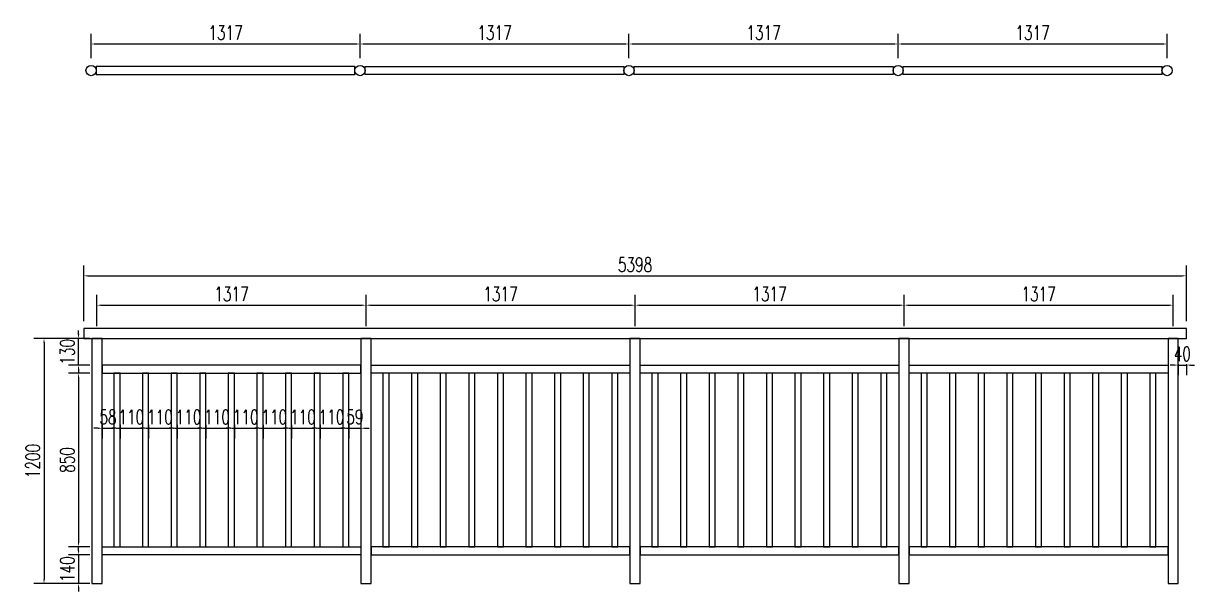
# Model space of a CAD drawing. Header units: millimetres. Extents: x -2430464 to 225692, y -180 to 1805330.
# Drawn here: x -1547376 to -1541643, y 608733 to 611518 of the extents above; entities that cross this region are included whole.
import ezdxf

# ---------------------------------------------------------------- set-up
doc = ezdxf.new("R2010")
doc.units = ezdxf.units.MM
doc.header["$LTSCALE"] = 1000
doc.layers.get('0').update_dxf_attribs({"linetype": 'CONTINUOUS'})
doc.layers.get('DEFPOINTS').update_dxf_attribs({"linetype": 'CONTINUOUS'})
doc.layers.add('W-PLASTIC_RAILINGS塑木栏杆', color=6, linetype='CONTINUOUS')
doc.layers.add('W-WOOD_FLOOR木地板', color=30, linetype='CONTINUOUS')
doc.styles.add('STANDARD_T3', font='simplex.shx', dxfattribs={"width": 0.7, "bigfont": 'gbcbig.shx'})
doc.dimstyles.new('W&&20', dxfattribs={"dimtxt": 70, "dimasz": 20, "dimexe": 50, "dimexo": 60, "dimgap": 20, "dimtad": 1, "dimdec": 0, "dimzin": 0, "dimdsep": 46, "dimtxsty": 'STANDARD_T3', "dimcen": 0.09, "dimclrd": 1, "dimclre": 1, "dimclrt": 7, "dimazin": 2, "dimtfac": 1, "dimtdec": 0, "dimtix": 1, "dimtmove": 2, "dimatfit": 3, "dimfxl": 0, "dimtolj": 1, "dimtzin": 0, "dimarcsym": 0})

# ---------------------------------------------------------------- blocks, each defined once
blk = doc.blocks.new('*U1180')
at = {"layer": 'W-PLASTIC_RAILINGS塑木栏杆'}
blk.add_lwpolyline([(-15, -420), (15, -420), (15, 430), (-15, 430)], close=True, dxfattribs=at)
blk = doc.blocks.new('*U1181')
at = {"layer": 'W-PLASTIC_RAILINGS塑木栏杆', "color": 0, "linetype": 'ByBlock', "lineweight": -2, "transparency": 16777216}
for p in [(0, 0), (140, 0), (280, 0), (420, 0), (560, 0), (700, 0), (840, 0), (980, 0), (1120, 0)]:
    blk.add_blockref('*U1180', p, dxfattribs=at)
blk = doc.blocks.new('*D1193')
at = {"layer": 'DEFPOINTS', "color": 0, "transparency": 16777216}
for p in [(-1547080.9, 609973.4), (-1547274.9, 608773.4), (-1547040.9, 608773.4)]:
    blk.add_point(p, dxfattribs=at)
at = {"layer": 'W-WOOD_FLOOR木地板', "color": 1, "lineweight": -2, "transparency": 16777216}
for p, q in [((-1547140.9, 609973.4), (-1547324.9, 609973.4)), ((-1547274.9, 609953.4), (-1547274.9, 608793.4)), ((-1547100.9, 608773.4), (-1547324.9, 608773.4))]:
    blk.add_line(p, q, dxfattribs=at)
at = {"layer": 'W-WOOD_FLOOR木地板', "color": 1, "transparency": 16777216}
for points in [[(-1547278.3, 609953.4), (-1547271.6, 609953.4), (-1547274.9, 609973.4)], [(-1547278.3, 608793.4), (-1547271.6, 608793.4), (-1547274.9, 608773.4)]]:
    blk.add_solid(points, dxfattribs=at)
at = {"layer": 'W-WOOD_FLOOR木地板', "color": 7, "transparency": 16777216, "insert": (-1547329.9, 609373.4), "char_height": 70, "attachment_point": 5, "rotation": 90, "style": 'STANDARD_T3'}
blk.add_mtext('\\A1;1200', dxfattribs=at)
blk = doc.blocks.new('*D1182')
at = {"layer": 'DEFPOINTS', "color": 0, "transparency": 16777216}
for p in [(-1546990.9, 609803.4), (-1547105.9, 608953.4), (-1546990.9, 608953.4)]:
    blk.add_point(p, dxfattribs=at)
at = {"layer": 'W-WOOD_FLOOR木地板', "color": 1, "lineweight": -2, "transparency": 16777216}
for p, q in [((-1547050.9, 609803.4), (-1547155.9, 609803.4)), ((-1547105.9, 609783.4), (-1547105.9, 608973.4)), ((-1547050.9, 608953.4), (-1547155.9, 608953.4))]:
    blk.add_line(p, q, dxfattribs=at)
at = {"layer": 'W-WOOD_FLOOR木地板', "color": 1, "transparency": 16777216}
for points in [[(-1547109.3, 609783.4), (-1547102.6, 609783.4), (-1547105.9, 609803.4)], [(-1547109.3, 608973.4), (-1547102.6, 608973.4), (-1547105.9, 608953.4)]]:
    blk.add_solid(points, dxfattribs=at)
at = {"layer": 'W-WOOD_FLOOR木地板', "color": 7, "transparency": 16777216, "insert": (-1547160.9, 609378.4), "char_height": 70, "attachment_point": 5, "rotation": 90, "style": 'STANDARD_T3'}
blk.add_mtext('\\A1;850', dxfattribs=at)
blk = doc.blocks.new('*D1183')
at = {"layer": 'DEFPOINTS', "color": 0, "transparency": 16777216}
for p in [(-1547105.9, 609973.4), (-1546990.9, 609973.4), (-1546990.9, 609843.4)]:
    blk.add_point(p, dxfattribs=at)
at = {"layer": 'W-WOOD_FLOOR木地板', "color": 1, "lineweight": -2, "transparency": 16777216}
for p, q in [((-1547105.9, 609993.4), (-1547105.9, 610013.4)), ((-1547050.9, 609973.4), (-1547155.9, 609973.4)), ((-1547105.9, 609843.4), (-1547105.9, 609973.4)), ((-1547050.9, 609843.4), (-1547155.9, 609843.4)), ((-1547105.9, 609823.4), (-1547105.9, 609803.4))]:
    blk.add_line(p, q, dxfattribs=at)
at = {"layer": 'W-WOOD_FLOOR木地板', "color": 1, "transparency": 16777216}
for points in [[(-1547109.3, 609993.4), (-1547102.6, 609993.4), (-1547105.9, 609973.4)], [(-1547109.3, 609823.4), (-1547102.6, 609823.4), (-1547105.9, 609843.4)]]:
    blk.add_solid(points, dxfattribs=at)
at = {"layer": 'W-WOOD_FLOOR木地板', "color": 7, "transparency": 16777216, "insert": (-1547160.9, 609908.4), "char_height": 70, "attachment_point": 5, "rotation": 90, "style": 'STANDARD_T3'}
blk.add_mtext('\\A1;130', dxfattribs=at)
blk = doc.blocks.new('*D1194')
at = {"layer": 'DEFPOINTS', "color": 0, "transparency": 16777216}
for p in [(-1546990.9, 608913.4), (-1547105.9, 608773.4), (-1546990.9, 608773.4)]:
    blk.add_point(p, dxfattribs=at)
at = {"layer": 'W-WOOD_FLOOR木地板', "color": 1, "lineweight": -2, "transparency": 16777216}
for p, q in [((-1547105.9, 608933.4), (-1547105.9, 608953.4)), ((-1547050.9, 608913.4), (-1547155.9, 608913.4)), ((-1547105.9, 608913.4), (-1547105.9, 608773.4)), ((-1547050.9, 608773.4), (-1547155.9, 608773.4)), ((-1547105.9, 608753.4), (-1547105.9, 608733.4))]:
    blk.add_line(p, q, dxfattribs=at)
at = {"layer": 'W-WOOD_FLOOR木地板', "color": 1, "transparency": 16777216}
for points in [[(-1547109.2, 608933.4), (-1547102.5, 608933.4), (-1547105.9, 608913.4)], [(-1547109.2, 608753.4), (-1547102.5, 608753.4), (-1547105.9, 608773.4)]]:
    blk.add_solid(points, dxfattribs=at)
at = {"layer": 'W-WOOD_FLOOR木地板', "color": 7, "transparency": 16777216, "insert": (-1547160.9, 608843.4), "char_height": 70, "attachment_point": 5, "rotation": 90, "style": 'STANDARD_T3'}
blk.add_mtext('\\A1;140', dxfattribs=at)
blk = doc.blocks.new('*D1195')
at = {"layer": 'DEFPOINTS', "color": 0, "transparency": 16777216}
for p in [(-1545698.9, 610136.9), (-1547015.9, 609973.4), (-1545698.9, 609973.4)]:
    blk.add_point(p, dxfattribs=at)
at = {"layer": 'W-WOOD_FLOOR木地板', "color": 1, "lineweight": -2, "transparency": 16777216}
for p, q in [((-1547015.9, 610033.4), (-1547015.9, 610186.9)), ((-1545698.9, 610033.4), (-1545698.9, 610186.9)), ((-1546995.9, 610136.9), (-1545718.9, 610136.9))]:
    blk.add_line(p, q, dxfattribs=at)
at = {"layer": 'W-WOOD_FLOOR木地板', "color": 1, "transparency": 16777216}
for points in [[(-1546995.9, 610140.2), (-1546995.9, 610133.6), (-1547015.9, 610136.9)], [(-1545718.9, 610140.2), (-1545718.9, 610133.6), (-1545698.9, 610136.9)]]:
    blk.add_solid(points, dxfattribs=at)
at = {"layer": 'W-WOOD_FLOOR木地板', "color": 7, "transparency": 16777216, "insert": (-1546357.4, 610191.9), "char_height": 70, "attachment_point": 5, "style": 'STANDARD_T3'}
blk.add_mtext('\\A1;1317', dxfattribs=at)
blk = doc.blocks.new('*D1196')
at = {"layer": 'DEFPOINTS', "color": 0, "transparency": 16777216}
for p in [(-1544381.9, 610136.9), (-1545698.9, 609973.4), (-1544381.9, 609973.4)]:
    blk.add_point(p, dxfattribs=at)
at = {"layer": 'W-WOOD_FLOOR木地板', "color": 1, "lineweight": -2, "transparency": 16777216}
for p, q in [((-1545698.9, 610033.4), (-1545698.9, 610186.9)), ((-1544381.9, 610033.4), (-1544381.9, 610186.9)), ((-1545678.9, 610136.9), (-1544401.9, 610136.9))]:
    blk.add_line(p, q, dxfattribs=at)
at = {"layer": 'W-WOOD_FLOOR木地板', "color": 1, "transparency": 16777216}
for points in [[(-1545678.9, 610140.2), (-1545678.9, 610133.6), (-1545698.9, 610136.9)], [(-1544401.9, 610140.2), (-1544401.9, 610133.6), (-1544381.9, 610136.9)]]:
    blk.add_solid(points, dxfattribs=at)
at = {"layer": 'W-WOOD_FLOOR木地板', "color": 7, "transparency": 16777216, "insert": (-1545040.4, 610191.9), "char_height": 70, "attachment_point": 5, "style": 'STANDARD_T3'}
blk.add_mtext('\\A1;1317', dxfattribs=at)
blk = doc.blocks.new('*D1197')
at = {"layer": 'DEFPOINTS', "color": 0, "transparency": 16777216}
for p in [(-1543064.9, 610136.9), (-1544381.9, 609973.4), (-1543064.9, 609973.4)]:
    blk.add_point(p, dxfattribs=at)
at = {"layer": 'W-WOOD_FLOOR木地板', "color": 1, "lineweight": -2, "transparency": 16777216}
for p, q in [((-1544381.9, 610033.4), (-1544381.9, 610186.9)), ((-1543064.9, 610033.4), (-1543064.9, 610186.9)), ((-1544361.9, 610136.9), (-1543084.9, 610136.9))]:
    blk.add_line(p, q, dxfattribs=at)
at = {"layer": 'W-WOOD_FLOOR木地板', "color": 1, "transparency": 16777216}
for points in [[(-1544361.9, 610140.2), (-1544361.9, 610133.6), (-1544381.9, 610136.9)], [(-1543084.9, 610140.2), (-1543084.9, 610133.6), (-1543064.9, 610136.9)]]:
    blk.add_solid(points, dxfattribs=at)
at = {"layer": 'W-WOOD_FLOOR木地板', "color": 7, "transparency": 16777216, "insert": (-1543723.4, 610191.9), "char_height": 70, "attachment_point": 5, "style": 'STANDARD_T3'}
blk.add_mtext('\\A1;1317', dxfattribs=at)
blk = doc.blocks.new('*D1198')
at = {"layer": 'DEFPOINTS', "color": 0, "transparency": 16777216}
for p in [(-1546990.9, 609610.9), (-1546932.9, 609610.9), (-1546932.9, 609533.9)]:
    blk.add_point(p, dxfattribs=at)
at = {"layer": 'W-WOOD_FLOOR木地板', "color": 1, "lineweight": -2, "transparency": 16777216}
for p, q in [((-1547010.9, 609533.9), (-1547030.9, 609533.9)), ((-1546990.9, 609550.9), (-1546990.9, 609483.9)), ((-1546990.9, 609533.9), (-1546932.9, 609533.9)), ((-1546932.9, 609550.9), (-1546932.9, 609483.9)), ((-1546912.9, 609533.9), (-1546892.9, 609533.9))]:
    blk.add_line(p, q, dxfattribs=at)
at = {"layer": 'W-WOOD_FLOOR木地板', "color": 1, "transparency": 16777216}
for points in [[(-1547010.9, 609537.2), (-1547010.9, 609530.6), (-1546990.9, 609533.9)], [(-1546912.9, 609537.2), (-1546912.9, 609530.6), (-1546932.9, 609533.9)]]:
    blk.add_solid(points, dxfattribs=at)
at = {"layer": 'W-WOOD_FLOOR木地板', "color": 7, "transparency": 16777216, "insert": (-1546961.9, 609588.9), "char_height": 70, "attachment_point": 5, "style": 'STANDARD_T3'}
blk.add_mtext('\\A1;58', dxfattribs=at)
blk = doc.blocks.new('*D1184')
at = {"layer": 'DEFPOINTS', "color": 0, "transparency": 16777216}
for p in [(-1546902.9, 609610.9), (-1546792.9, 609610.9), (-1546792.9, 609533.9)]:
    blk.add_point(p, dxfattribs=at)
at = {"layer": 'W-WOOD_FLOOR木地板', "color": 1, "lineweight": -2, "transparency": 16777216}
for p, q in [((-1546922.9, 609533.9), (-1546942.9, 609533.9)), ((-1546902.9, 609550.9), (-1546902.9, 609483.9)), ((-1546902.9, 609533.9), (-1546792.9, 609533.9)), ((-1546792.9, 609550.9), (-1546792.9, 609483.9)), ((-1546772.9, 609533.9), (-1546752.9, 609533.9))]:
    blk.add_line(p, q, dxfattribs=at)
at = {"layer": 'W-WOOD_FLOOR木地板', "color": 1, "transparency": 16777216}
for points in [[(-1546922.9, 609537.2), (-1546922.9, 609530.6), (-1546902.9, 609533.9)], [(-1546772.9, 609537.2), (-1546772.9, 609530.6), (-1546792.9, 609533.9)]]:
    blk.add_solid(points, dxfattribs=at)
at = {"layer": 'W-WOOD_FLOOR木地板', "color": 7, "transparency": 16777216, "insert": (-1546847.9, 609588.9), "char_height": 70, "attachment_point": 5, "style": 'STANDARD_T3'}
blk.add_mtext('\\A1;110', dxfattribs=at)
blk = doc.blocks.new('*D1199')
at = {"layer": 'DEFPOINTS', "color": 0, "transparency": 16777216}
for p in [(-1541747.9, 610136.9), (-1543064.9, 609973.4), (-1541747.9, 609973.4)]:
    blk.add_point(p, dxfattribs=at)
at = {"layer": 'W-WOOD_FLOOR木地板', "color": 1, "lineweight": -2, "transparency": 16777216}
for p, q in [((-1543064.9, 610033.4), (-1543064.9, 610186.9)), ((-1541747.9, 610033.4), (-1541747.9, 610186.9)), ((-1543044.9, 610136.9), (-1541767.9, 610136.9))]:
    blk.add_line(p, q, dxfattribs=at)
at = {"layer": 'W-WOOD_FLOOR木地板', "color": 1, "transparency": 16777216}
for points in [[(-1543044.9, 610140.2), (-1543044.9, 610133.6), (-1543064.9, 610136.9)], [(-1541767.9, 610140.2), (-1541767.9, 610133.6), (-1541747.9, 610136.9)]]:
    blk.add_solid(points, dxfattribs=at)
at = {"layer": 'W-WOOD_FLOOR木地板', "color": 7, "transparency": 16777216, "insert": (-1542406.4, 610191.9), "char_height": 70, "attachment_point": 5, "style": 'STANDARD_T3'}
blk.add_mtext('\\A1;1317', dxfattribs=at)
blk = doc.blocks.new('*D1190')
at = {"layer": 'DEFPOINTS', "color": 0, "transparency": 16777216}
for p in [(-1546762.9, 609610.9), (-1546652.9, 609610.9), (-1546652.9, 609533.9)]:
    blk.add_point(p, dxfattribs=at)
at = {"layer": 'W-WOOD_FLOOR木地板', "color": 1, "lineweight": -2, "transparency": 16777216}
for p, q in [((-1546782.9, 609533.9), (-1546802.9, 609533.9)), ((-1546762.9, 609550.9), (-1546762.9, 609483.9)), ((-1546762.9, 609533.9), (-1546652.9, 609533.9)), ((-1546652.9, 609550.9), (-1546652.9, 609483.9)), ((-1546632.9, 609533.9), (-1546612.9, 609533.9))]:
    blk.add_line(p, q, dxfattribs=at)
at = {"layer": 'W-WOOD_FLOOR木地板', "color": 1, "transparency": 16777216}
for points in [[(-1546782.9, 609537.2), (-1546782.9, 609530.6), (-1546762.9, 609533.9)], [(-1546632.9, 609537.2), (-1546632.9, 609530.6), (-1546652.9, 609533.9)]]:
    blk.add_solid(points, dxfattribs=at)
at = {"layer": 'W-WOOD_FLOOR木地板', "color": 7, "transparency": 16777216, "insert": (-1546707.9, 609588.9), "char_height": 70, "attachment_point": 5, "style": 'STANDARD_T3'}
blk.add_mtext('\\A1;110', dxfattribs=at)
blk = doc.blocks.new('*D1191')
at = {"layer": 'DEFPOINTS', "color": 0, "transparency": 16777216}
for p in [(-1546622.9, 609610.9), (-1546512.9, 609610.9), (-1546512.9, 609533.9)]:
    blk.add_point(p, dxfattribs=at)
at = {"layer": 'W-WOOD_FLOOR木地板', "color": 1, "lineweight": -2, "transparency": 16777216}
for p, q in [((-1546642.9, 609533.9), (-1546662.9, 609533.9)), ((-1546622.9, 609550.9), (-1546622.9, 609483.9)), ((-1546622.9, 609533.9), (-1546512.9, 609533.9)), ((-1546512.9, 609550.9), (-1546512.9, 609483.9)), ((-1546492.9, 609533.9), (-1546472.9, 609533.9))]:
    blk.add_line(p, q, dxfattribs=at)
at = {"layer": 'W-WOOD_FLOOR木地板', "color": 1, "transparency": 16777216}
for points in [[(-1546642.9, 609537.2), (-1546642.9, 609530.6), (-1546622.9, 609533.9)], [(-1546492.9, 609537.2), (-1546492.9, 609530.6), (-1546512.9, 609533.9)]]:
    blk.add_solid(points, dxfattribs=at)
at = {"layer": 'W-WOOD_FLOOR木地板', "color": 7, "transparency": 16777216, "insert": (-1546567.9, 609588.9), "char_height": 70, "attachment_point": 5, "style": 'STANDARD_T3'}
blk.add_mtext('\\A1;110', dxfattribs=at)
blk = doc.blocks.new('*D1192')
at = {"layer": 'DEFPOINTS', "color": 0, "transparency": 16777216}
for p in [(-1546482.9, 609610.9), (-1546372.9, 609610.9), (-1546372.9, 609533.9)]:
    blk.add_point(p, dxfattribs=at)
at = {"layer": 'W-WOOD_FLOOR木地板', "color": 1, "lineweight": -2, "transparency": 16777216}
for p, q in [((-1546502.9, 609533.9), (-1546522.9, 609533.9)), ((-1546482.9, 609550.9), (-1546482.9, 609483.9)), ((-1546482.9, 609533.9), (-1546372.9, 609533.9)), ((-1546372.9, 609550.9), (-1546372.9, 609483.9)), ((-1546352.9, 609533.9), (-1546332.9, 609533.9))]:
    blk.add_line(p, q, dxfattribs=at)
at = {"layer": 'W-WOOD_FLOOR木地板', "color": 1, "transparency": 16777216}
for points in [[(-1546502.9, 609537.2), (-1546502.9, 609530.6), (-1546482.9, 609533.9)], [(-1546352.9, 609537.2), (-1546352.9, 609530.6), (-1546372.9, 609533.9)]]:
    blk.add_solid(points, dxfattribs=at)
at = {"layer": 'W-WOOD_FLOOR木地板', "color": 7, "transparency": 16777216, "insert": (-1546427.9, 609588.9), "char_height": 70, "attachment_point": 5, "style": 'STANDARD_T3'}
blk.add_mtext('\\A1;110', dxfattribs=at)
blk = doc.blocks.new('*D1185')
at = {"layer": 'DEFPOINTS', "color": 0, "transparency": 16777216}
for p in [(-1546342.9, 609610.9), (-1546232.9, 609610.9), (-1546232.9, 609533.9)]:
    blk.add_point(p, dxfattribs=at)
at = {"layer": 'W-WOOD_FLOOR木地板', "color": 1, "lineweight": -2, "transparency": 16777216}
for p, q in [((-1546362.9, 609533.9), (-1546382.9, 609533.9)), ((-1546342.9, 609550.9), (-1546342.9, 609483.9)), ((-1546342.9, 609533.9), (-1546232.9, 609533.9)), ((-1546232.9, 609550.9), (-1546232.9, 609483.9)), ((-1546212.9, 609533.9), (-1546192.9, 609533.9))]:
    blk.add_line(p, q, dxfattribs=at)
at = {"layer": 'W-WOOD_FLOOR木地板', "color": 1, "transparency": 16777216}
for points in [[(-1546362.9, 609537.2), (-1546362.9, 609530.6), (-1546342.9, 609533.9)], [(-1546212.9, 609537.2), (-1546212.9, 609530.6), (-1546232.9, 609533.9)]]:
    blk.add_solid(points, dxfattribs=at)
at = {"layer": 'W-WOOD_FLOOR木地板', "color": 7, "transparency": 16777216, "insert": (-1546287.9, 609588.9), "char_height": 70, "attachment_point": 5, "style": 'STANDARD_T3'}
blk.add_mtext('\\A1;110', dxfattribs=at)
blk = doc.blocks.new('*D1186')
at = {"layer": 'DEFPOINTS', "color": 0, "transparency": 16777216}
for p in [(-1546202.9, 609610.9), (-1546092.9, 609610.9), (-1546092.9, 609533.9)]:
    blk.add_point(p, dxfattribs=at)
at = {"layer": 'W-WOOD_FLOOR木地板', "color": 1, "lineweight": -2, "transparency": 16777216}
for p, q in [((-1546222.9, 609533.9), (-1546242.9, 609533.9)), ((-1546202.9, 609550.9), (-1546202.9, 609483.9)), ((-1546202.9, 609533.9), (-1546092.9, 609533.9)), ((-1546092.9, 609550.9), (-1546092.9, 609483.9)), ((-1546072.9, 609533.9), (-1546052.9, 609533.9))]:
    blk.add_line(p, q, dxfattribs=at)
at = {"layer": 'W-WOOD_FLOOR木地板', "color": 1, "transparency": 16777216}
for points in [[(-1546222.9, 609537.2), (-1546222.9, 609530.6), (-1546202.9, 609533.9)], [(-1546072.9, 609537.2), (-1546072.9, 609530.6), (-1546092.9, 609533.9)]]:
    blk.add_solid(points, dxfattribs=at)
at = {"layer": 'W-WOOD_FLOOR木地板', "color": 7, "transparency": 16777216, "insert": (-1546147.9, 609588.9), "char_height": 70, "attachment_point": 5, "style": 'STANDARD_T3'}
blk.add_mtext('\\A1;110', dxfattribs=at)
blk = doc.blocks.new('*D1187')
at = {"layer": 'DEFPOINTS', "color": 0, "transparency": 16777216}
for p in [(-1546062.9, 609610.9), (-1545952.9, 609610.9), (-1545952.9, 609533.9)]:
    blk.add_point(p, dxfattribs=at)
at = {"layer": 'W-WOOD_FLOOR木地板', "color": 1, "lineweight": -2, "transparency": 16777216}
for p, q in [((-1546082.9, 609533.9), (-1546102.9, 609533.9)), ((-1546062.9, 609550.9), (-1546062.9, 609483.9)), ((-1546062.9, 609533.9), (-1545952.9, 609533.9)), ((-1545952.9, 609550.9), (-1545952.9, 609483.9)), ((-1545932.9, 609533.9), (-1545912.9, 609533.9))]:
    blk.add_line(p, q, dxfattribs=at)
at = {"layer": 'W-WOOD_FLOOR木地板', "color": 1, "transparency": 16777216}
for points in [[(-1546082.9, 609537.2), (-1546082.9, 609530.6), (-1546062.9, 609533.9)], [(-1545932.9, 609537.2), (-1545932.9, 609530.6), (-1545952.9, 609533.9)]]:
    blk.add_solid(points, dxfattribs=at)
at = {"layer": 'W-WOOD_FLOOR木地板', "color": 7, "transparency": 16777216, "insert": (-1546007.9, 609588.9), "char_height": 70, "attachment_point": 5, "style": 'STANDARD_T3'}
blk.add_mtext('\\A1;110', dxfattribs=at)
blk = doc.blocks.new('*D1188')
at = {"layer": 'DEFPOINTS', "color": 0, "transparency": 16777216}
for p in [(-1545922.9, 609610.9), (-1545812.9, 609610.9), (-1545812.9, 609533.9)]:
    blk.add_point(p, dxfattribs=at)
at = {"layer": 'W-WOOD_FLOOR木地板', "color": 1, "lineweight": -2, "transparency": 16777216}
for p, q in [((-1545942.9, 609533.9), (-1545962.9, 609533.9)), ((-1545922.9, 609550.9), (-1545922.9, 609483.9)), ((-1545922.9, 609533.9), (-1545812.9, 609533.9)), ((-1545812.9, 609550.9), (-1545812.9, 609483.9)), ((-1545792.9, 609533.9), (-1545772.9, 609533.9))]:
    blk.add_line(p, q, dxfattribs=at)
at = {"layer": 'W-WOOD_FLOOR木地板', "color": 1, "transparency": 16777216}
for points in [[(-1545942.9, 609537.2), (-1545942.9, 609530.6), (-1545922.9, 609533.9)], [(-1545792.9, 609537.2), (-1545792.9, 609530.6), (-1545812.9, 609533.9)]]:
    blk.add_solid(points, dxfattribs=at)
at = {"layer": 'W-WOOD_FLOOR木地板', "color": 7, "transparency": 16777216, "insert": (-1545867.9, 609588.9), "char_height": 70, "attachment_point": 5, "style": 'STANDARD_T3'}
blk.add_mtext('\\A1;110', dxfattribs=at)
blk = doc.blocks.new('*D1189')
at = {"layer": 'DEFPOINTS', "color": 0, "transparency": 16777216}
for p in [(-1545782.9, 609610.9), (-1545723.9, 609610.9), (-1545723.9, 609533.9)]:
    blk.add_point(p, dxfattribs=at)
at = {"layer": 'W-WOOD_FLOOR木地板', "color": 1, "lineweight": -2, "transparency": 16777216}
for p, q in [((-1545802.9, 609533.9), (-1545822.9, 609533.9)), ((-1545782.9, 609550.9), (-1545782.9, 609483.9)), ((-1545782.9, 609533.9), (-1545723.9, 609533.9)), ((-1545723.9, 609550.9), (-1545723.9, 609483.9)), ((-1545703.9, 609533.9), (-1545683.9, 609533.9))]:
    blk.add_line(p, q, dxfattribs=at)
at = {"layer": 'W-WOOD_FLOOR木地板', "color": 1, "transparency": 16777216}
for points in [[(-1545802.9, 609537.2), (-1545802.9, 609530.6), (-1545782.9, 609533.9)], [(-1545703.9, 609537.2), (-1545703.9, 609530.6), (-1545723.9, 609533.9)]]:
    blk.add_solid(points, dxfattribs=at)
at = {"layer": 'W-WOOD_FLOOR木地板', "color": 7, "transparency": 16777216, "insert": (-1545753.4, 609588.9), "char_height": 70, "attachment_point": 5, "style": 'STANDARD_T3'}
blk.add_mtext('\\A1;59', dxfattribs=at)
blk = doc.blocks.new('*D2114')
at = {"layer": 'DEFPOINTS', "color": 0, "transparency": 16777216}
for p in [(-1541682.9, 610280.8), (-1547080.9, 609998.4), (-1541682.9, 609998.4)]:
    blk.add_point(p, dxfattribs=at)
at = {"layer": 'W-WOOD_FLOOR木地板', "color": 1, "lineweight": -2, "transparency": 16777216}
for p, q in [((-1547080.9, 610058.4), (-1547080.9, 610330.8)), ((-1541682.9, 610058.4), (-1541682.9, 610330.8)), ((-1547060.9, 610280.8), (-1541702.9, 610280.8))]:
    blk.add_line(p, q, dxfattribs=at)
at = {"layer": 'W-WOOD_FLOOR木地板', "color": 1, "transparency": 16777216}
for points in [[(-1547060.9, 610284.1), (-1547060.9, 610277.5), (-1547080.9, 610280.8)], [(-1541702.9, 610284.1), (-1541702.9, 610277.5), (-1541682.9, 610280.8)]]:
    blk.add_solid(points, dxfattribs=at)
at = {"layer": 'W-WOOD_FLOOR木地板', "color": 7, "transparency": 16777216, "insert": (-1544381.9, 610335.8), "char_height": 70, "attachment_point": 5, "style": 'STANDARD_T3'}
blk.add_mtext('\\A1;5398', dxfattribs=at)
blk = doc.blocks.new('*D2115')
at = {"color": 1, "lineweight": -2, "transparency": 16777216}
for p, q in [((-1541742.9, 609843.4), (-1541762.9, 609843.4)), ((-1541722.9, 609848.4), (-1541722.9, 609793.4)), ((-1541722.9, 609843.4), (-1541682.9, 609843.4)), ((-1541682.9, 609848.4), (-1541682.9, 609793.4)), ((-1541662.9, 609843.4), (-1541642.9, 609843.4))]:
    blk.add_line(p, q, dxfattribs=at)
at = {"color": 1, "transparency": 16777216}
for points in [[(-1541742.9, 609846.7), (-1541742.9, 609840.1), (-1541722.9, 609843.4)], [(-1541662.9, 609846.7), (-1541662.9, 609840.1), (-1541682.9, 609843.4)]]:
    blk.add_solid(points, dxfattribs=at)
at = {"layer": 'DEFPOINTS', "color": 0, "transparency": 16777216}
for p in [(-1541722.9, 609973.4), (-1541682.9, 609973.4), (-1541682.9, 609843.4)]:
    blk.add_point(p, dxfattribs=at)
at = {"color": 7, "transparency": 16777216, "insert": (-1541702.9, 609898.4), "char_height": 70, "attachment_point": 5, "style": 'STANDARD_T3'}
blk.add_mtext('\\A1;40', dxfattribs=at)
blk = doc.blocks.new('*D2364')
at = {"color": 1, "lineweight": -2, "transparency": 16777216}
for p, q in [((-1547044.7, 611346.7), (-1547044.7, 611466.9)), ((-1545728.2, 611346.7), (-1545728.2, 611466.9)), ((-1547024.7, 611416.9), (-1545748.2, 611416.9))]:
    blk.add_line(p, q, dxfattribs=at)
at = {"color": 1, "transparency": 16777216}
for points in [[(-1547024.7, 611420.2), (-1547024.7, 611413.6), (-1547044.7, 611416.9)], [(-1545748.2, 611420.2), (-1545748.2, 611413.6), (-1545728.2, 611416.9)]]:
    blk.add_solid(points, dxfattribs=at)
at = {"layer": 'DEFPOINTS', "color": 0, "transparency": 16777216}
for p in [(-1545728.2, 611416.9), (-1547044.7, 611286.7), (-1545728.2, 611286.7)]:
    blk.add_point(p, dxfattribs=at)
at = {"color": 7, "transparency": 16777216, "insert": (-1546386.4, 611471.9), "char_height": 70, "attachment_point": 5, "style": 'STANDARD_T3'}
blk.add_mtext('\\A1;1317', dxfattribs=at)
blk = doc.blocks.new('*D2365')
at = {"color": 1, "lineweight": -2, "transparency": 16777216}
for p, q in [((-1545728.2, 611346.7), (-1545728.2, 611466.9)), ((-1544411.7, 611346.7), (-1544411.7, 611466.9)), ((-1545708.2, 611416.9), (-1544431.7, 611416.9))]:
    blk.add_line(p, q, dxfattribs=at)
at = {"color": 1, "transparency": 16777216}
for points in [[(-1545708.2, 611420.2), (-1545708.2, 611413.6), (-1545728.2, 611416.9)], [(-1544431.7, 611420.2), (-1544431.7, 611413.6), (-1544411.7, 611416.9)]]:
    blk.add_solid(points, dxfattribs=at)
at = {"layer": 'DEFPOINTS', "color": 0, "transparency": 16777216}
for p in [(-1544411.7, 611416.9), (-1545728.2, 611286.7), (-1544411.7, 611286.7)]:
    blk.add_point(p, dxfattribs=at)
at = {"color": 7, "transparency": 16777216, "insert": (-1545069.9, 611471.9), "char_height": 70, "attachment_point": 5, "style": 'STANDARD_T3'}
blk.add_mtext('\\A1;1317', dxfattribs=at)
blk = doc.blocks.new('*D2366')
at = {"color": 1, "lineweight": -2, "transparency": 16777216}
for p, q in [((-1544411.7, 611346.7), (-1544411.7, 611466.9)), ((-1543094.2, 611346.7), (-1543094.2, 611466.9)), ((-1544391.7, 611416.9), (-1543114.2, 611416.9))]:
    blk.add_line(p, q, dxfattribs=at)
at = {"color": 1, "transparency": 16777216}
for points in [[(-1544391.7, 611420.2), (-1544391.7, 611413.6), (-1544411.7, 611416.9)], [(-1543114.2, 611420.2), (-1543114.2, 611413.6), (-1543094.2, 611416.9)]]:
    blk.add_solid(points, dxfattribs=at)
at = {"layer": 'DEFPOINTS', "color": 0, "transparency": 16777216}
for p in [(-1543094.2, 611416.9), (-1544411.7, 611286.7), (-1543094.2, 611286.7)]:
    blk.add_point(p, dxfattribs=at)
at = {"color": 7, "transparency": 16777216, "insert": (-1543752.9, 611471.9), "char_height": 70, "attachment_point": 5, "style": 'STANDARD_T3'}
blk.add_mtext('\\A1;1317', dxfattribs=at)
blk = doc.blocks.new('*D2367')
at = {"color": 1, "lineweight": -2, "transparency": 16777216}
for p, q in [((-1543094.2, 611346.7), (-1543094.2, 611466.9)), ((-1541777.7, 611346.7), (-1541777.7, 611466.9)), ((-1543074.2, 611416.9), (-1541797.7, 611416.9))]:
    blk.add_line(p, q, dxfattribs=at)
at = {"color": 1, "transparency": 16777216}
for points in [[(-1543074.2, 611420.2), (-1543074.2, 611413.6), (-1543094.2, 611416.9)], [(-1541797.7, 611420.2), (-1541797.7, 611413.6), (-1541777.7, 611416.9)]]:
    blk.add_solid(points, dxfattribs=at)
at = {"layer": 'DEFPOINTS', "color": 0, "transparency": 16777216}
for p in [(-1541777.7, 611416.9), (-1543094.2, 611286.7), (-1541777.7, 611286.7)]:
    blk.add_point(p, dxfattribs=at)
at = {"color": 7, "transparency": 16777216, "insert": (-1542435.9, 611471.9), "char_height": 70, "attachment_point": 5, "style": 'STANDARD_T3'}
blk.add_mtext('\\A1;1317', dxfattribs=at)
blk = doc.blocks.new('*U2702')
at = {"layer": 'W-PLASTIC_RAILINGS塑木栏杆'}
blk.add_lwpolyline([(-15, -420), (15, -420), (15, 430), (-15, 430)], close=True, dxfattribs=at)
blk = doc.blocks.new('*U2703')
at = {"layer": 'W-PLASTIC_RAILINGS塑木栏杆', "color": 0, "linetype": 'ByBlock', "lineweight": -2, "transparency": 16777216}
for p in [(0, 0), (140, 0), (280, 0), (420, 0), (560, 0), (700, 0), (840, 0), (980, 0), (1120, 0)]:
    blk.add_blockref('*U2702', p, dxfattribs=at)
blk = doc.blocks.new('*U2704')
at = {"layer": 'W-PLASTIC_RAILINGS塑木栏杆'}
blk.add_lwpolyline([(-15, -420), (15, -420), (15, 430), (-15, 430)], close=True, dxfattribs=at)
blk = doc.blocks.new('*U2705')
at = {"layer": 'W-PLASTIC_RAILINGS塑木栏杆', "color": 0, "linetype": 'ByBlock', "lineweight": -2, "transparency": 16777216}
for p in [(0, 0), (140, 0), (280, 0), (420, 0), (560, 0), (700, 0), (840, 0), (980, 0), (1120, 0)]:
    blk.add_blockref('*U2704', p, dxfattribs=at)
blk = doc.blocks.new('*U2706')
at = {"layer": 'W-PLASTIC_RAILINGS塑木栏杆'}
blk.add_lwpolyline([(-15, -420), (15, -420), (15, 430), (-15, 430)], close=True, dxfattribs=at)
blk = doc.blocks.new('*U2707')
at = {"layer": 'W-PLASTIC_RAILINGS塑木栏杆', "color": 0, "linetype": 'ByBlock', "lineweight": -2, "transparency": 16777216}
for p in [(0, 0), (140, 0), (280, 0), (420, 0), (560, 0), (700, 0), (840, 0), (980, 0), (1120, 0)]:
    blk.add_blockref('*U2706', p, dxfattribs=at)

msp = doc.modelspace()

# ---------------------------------------------------------------- linework, layer by layer
at = {"layer": 'W-PLASTIC_RAILINGS塑木栏杆'}
for points in [[(-1547019.68, 611266.68), (-1545753.18, 611266.68), (-1545753.18, 611306.68), (-1547019.68, 611306.68)], [(-1544436.68, 611266.68), (-1545703.18, 611266.68), (-1545703.18, 611306.68), (-1544436.68, 611306.68)], [(-1543119.18, 611266.68), (-1544386.68, 611266.68), (-1544386.68, 611306.68), (-1543119.18, 611306.68)], [(-1541802.68, 611266.68), (-1543069.18, 611266.68), (-1543069.18, 611306.68), (-1541802.68, 611306.68)], [(-1547080.93, 609973.41), (-1541682.93, 609973.41), (-1541682.93, 610023.41), (-1547080.93, 610023.41)], [(-1547040.93, 608773.41), (-1546990.93, 608773.41), (-1546990.93, 609973.41), (-1547040.93, 609973.41)], [(-1545723.93, 608773.41), (-1545673.93, 608773.41), (-1545673.93, 609973.41), (-1545723.93, 609973.41)], [(-1544406.93, 608773.41), (-1544356.93, 608773.41), (-1544356.93, 609973.41), (-1544406.93, 609973.41)], [(-1543089.93, 608773.41), (-1543039.93, 608773.41), (-1543039.93, 609973.41), (-1543089.93, 609973.41)], [(-1541772.93, 608773.41), (-1541722.93, 608773.41), (-1541722.93, 609973.41), (-1541772.93, 609973.41)], [(-1546990.93, 609803.41), (-1545723.93, 609803.41), (-1545723.93, 609843.41), (-1546990.93, 609843.41)], [(-1544406.93, 609803.41), (-1545673.93, 609803.41), (-1545673.93, 609843.41), (-1544406.93, 609843.41)], [(-1543089.93, 609803.41), (-1544356.93, 609803.41), (-1544356.93, 609843.41), (-1543089.93, 609843.41)], [(-1541772.93, 609803.41), (-1543039.93, 609803.41), (-1543039.93, 609843.41), (-1541772.93, 609843.41)], [(-1546990.93, 608953.41), (-1545723.93, 608953.41), (-1545723.93, 608913.41), (-1546990.93, 608913.41)], [(-1544406.93, 608953.41), (-1545673.93, 608953.41), (-1545673.93, 608913.41), (-1544406.93, 608913.41)], [(-1543089.93, 608953.41), (-1544356.93, 608953.41), (-1544356.93, 608913.41), (-1543089.93, 608913.41)], [(-1541772.93, 608953.41), (-1543039.93, 608953.41), (-1543039.93, 608913.41), (-1541772.93, 608913.41)]]:
    msp.add_lwpolyline(points, close=True, dxfattribs=at)
for centre in [(-1547044.68, 611286.68), (-1545728.18, 611286.68), (-1544411.68, 611286.68), (-1543094.18, 611286.68), (-1541777.68, 611286.68)]:
    msp.add_circle(centre, 25, dxfattribs=at)

# ---------------------------------------------------------------- block references
for name, p in [('*U1181', (-1546917.93, 609373.41)), ('*U2703', (-1545600.93, 609373.41)), ('*U2705', (-1544283.93, 609373.41)), ('*U2707', (-1542966.93, 609373.41))]:
    msp.add_blockref(name, p, dxfattribs=at)

# ---------------------------------------------------------------- dimensions: what is measured, and where the dimension line sits
for base, p1, p2, picture, middle in [((-1545728.17800835, 611416.91086976), (-1547044.67800835, 611286.67798291), (-1545728.17800835, 611286.67798291), '*D2364', (-1546386.42800835, 611471.91086976)), ((-1544411.67800835, 611416.91086976), (-1545728.17800835, 611286.67798291), (-1544411.67800835, 611286.67798291), '*D2365', (-1545069.92800835, 611471.91086976)), ((-1543094.17800835, 611416.91086976), (-1544411.67800835, 611286.67798291), (-1543094.17800835, 611286.67798291), '*D2366', (-1543752.92800835, 611471.91086976)), ((-1541777.67800835, 611416.91086976), (-1543094.17800835, 611286.67798291), (-1541777.67800835, 611286.67798291), '*D2367', (-1542435.92800835, 611471.91086976))]:
    dim = msp.add_linear_dim(base=base, p1=p1, p2=p2, dimstyle='W&&20')
    dim.commit()
    dim.dimension.update_dxf_attribs({"geometry": picture, "text_midpoint": middle})
at = {"color": 1}
dim = msp.add_linear_dim(base=(-1541682.93, 609843.41), p1=(-1541722.93, 609973.41), p2=(-1541682.93, 609973.41), dimstyle='W&&20', override={"dimfxl": 5, "dimfxlon": 1, "dimarcsym": 2}, dxfattribs=at)
dim.commit()
dim.dimension.update_dxf_attribs({"geometry": '*D2115', "text_midpoint": (-1541702.93, 609898.41)})
at = {"layer": 'W-WOOD_FLOOR木地板'}
for base, p1, p2, picture, middle in [((-1541682.93, 610280.79), (-1547080.93, 609998.41), (-1541682.93, 609998.41), '*D2114', (-1544381.93, 610335.79)), ((-1545698.93, 610136.91), (-1547015.93, 609973.41), (-1545698.93, 609973.41), '*D1195', (-1546357.43, 610191.91)), ((-1544381.93, 610136.91), (-1545698.93, 609973.41), (-1544381.93, 609973.41), '*D1196', (-1545040.43, 610191.91)), ((-1543064.93, 610136.91), (-1544381.93, 609973.41), (-1543064.93, 609973.41), '*D1197', (-1543723.43, 610191.91)), ((-1541747.93, 610136.91), (-1543064.93, 609973.41), (-1541747.93, 609973.41), '*D1199', (-1542406.43, 610191.91)), ((-1546932.93, 609533.91), (-1546990.93, 609610.91), (-1546932.93, 609610.91), '*D1198', (-1546961.93, 609588.91)), ((-1546792.93, 609533.91), (-1546902.93, 609610.91), (-1546792.93, 609610.91), '*D1184', (-1546847.93, 609588.91)), ((-1546652.93, 609533.91), (-1546762.93, 609610.91), (-1546652.93, 609610.91), '*D1190', (-1546707.93, 609588.91)), ((-1546512.93, 609533.91), (-1546622.93, 609610.91), (-1546512.93, 609610.91), '*D1191', (-1546567.93, 609588.91)), ((-1546372.93, 609533.91), (-1546482.93, 609610.91), (-1546372.93, 609610.91), '*D1192', (-1546427.93, 609588.91)), ((-1546232.93, 609533.91), (-1546342.93, 609610.91), (-1546232.93, 609610.91), '*D1185', (-1546287.93, 609588.91)), ((-1546092.93, 609533.91), (-1546202.93, 609610.91), (-1546092.93, 609610.91), '*D1186', (-1546147.93, 609588.91)), ((-1545952.93, 609533.91), (-1546062.93, 609610.91), (-1545952.93, 609610.91), '*D1187', (-1546007.93, 609588.91)), ((-1545812.93, 609533.91), (-1545922.93, 609610.91), (-1545812.93, 609610.91), '*D1188', (-1545867.93, 609588.91)), ((-1545723.93, 609533.91), (-1545782.93, 609610.91), (-1545723.93, 609610.91), '*D1189', (-1545753.43, 609588.91))]:
    dim = msp.add_linear_dim(base=base, p1=p1, p2=p2, dimstyle='W&&20', dxfattribs=at)
    dim.commit()
    dim.dimension.update_dxf_attribs({"geometry": picture, "text_midpoint": middle})
for base, p1, p2, picture, middle in [((-1547105.93, 609973.41), (-1546990.93, 609843.41), (-1546990.93, 609973.41), '*D1183', (-1547160.93, 609908.41)), ((-1547274.93, 608773.41), (-1547080.93, 609973.41), (-1547040.93, 608773.41), '*D1193', (-1547329.93, 609373.41)), ((-1547105.93, 608953.41), (-1546990.93, 609803.41), (-1546990.93, 608953.41), '*D1182', (-1547160.93, 609378.41)), ((-1547105.86, 608773.41), (-1546990.93, 608913.41), (-1546990.93, 608773.41), '*D1194', (-1547160.86, 608843.41))]:
    dim = msp.add_linear_dim(base=base, p1=p1, p2=p2, angle=90, dimstyle='W&&20', dxfattribs=at)
    dim.commit()
    dim.dimension.update_dxf_attribs({"geometry": picture, "text_midpoint": middle})

doc.saveas('drawing.dxf')
